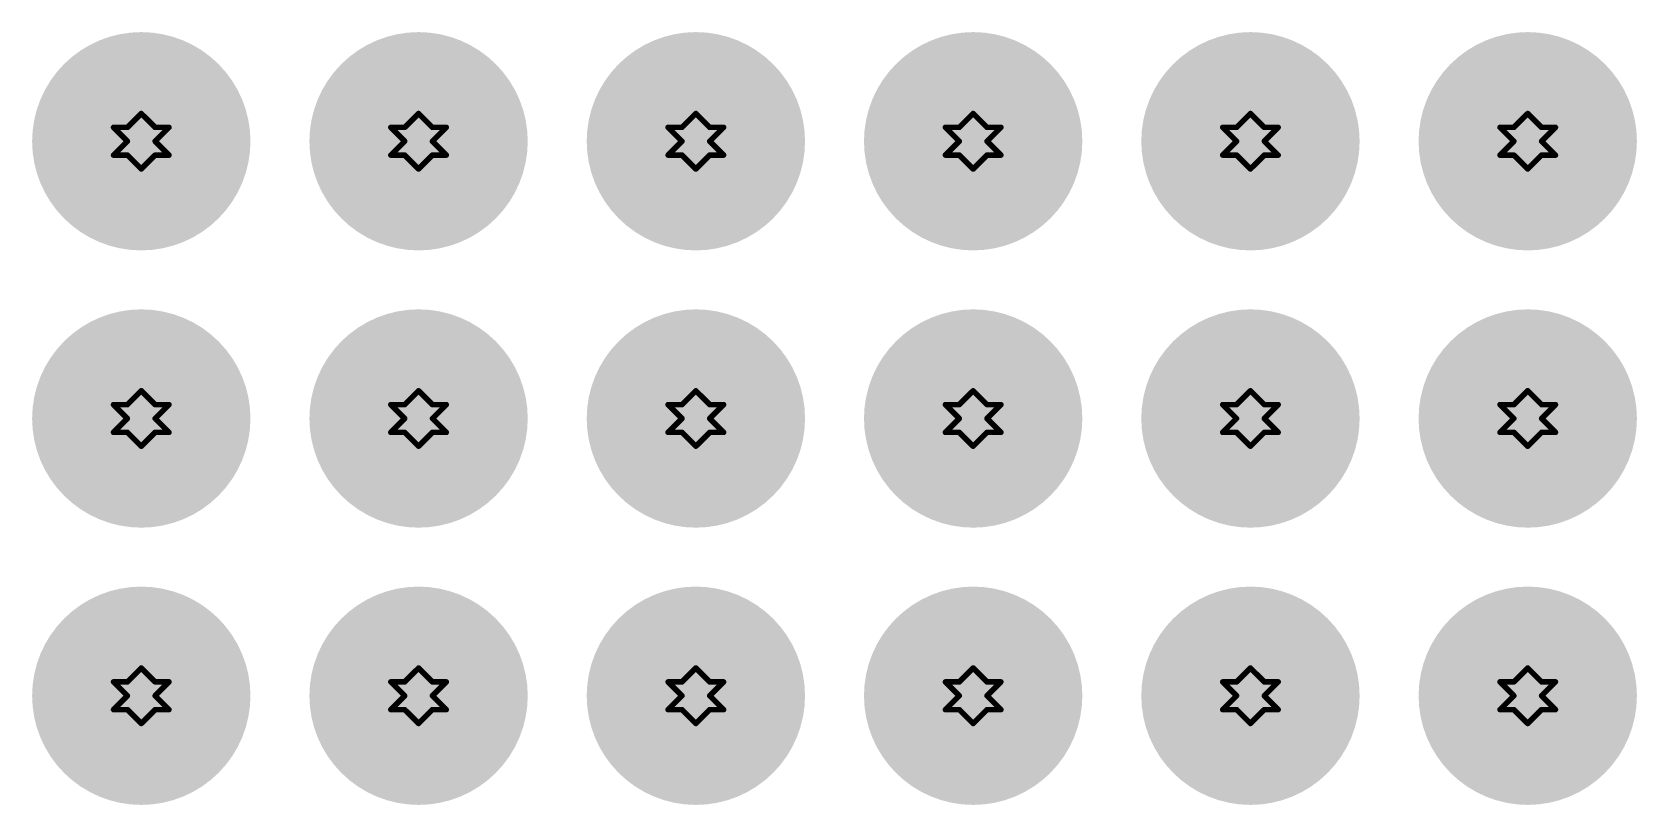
# Model space of a CAD drawing. Header units: millimetres. Extents: x 3.26 to 13.14, y 5.38 to 10.83.
# Drawn here: x 8.761 to 9.339, y 7.28 to 7.558 of the extents above; entities that cross this region are included whole.
import ezdxf

# ---------------------------------------------------------------- set-up
doc = ezdxf.new("R2010")
doc.units = ezdxf.units.MM
doc.header["$MEASUREMENT"] = 0
for name, color, linetype in [('BottomLayer', 5, 'Continuous'), ('BottomSolder', 6, 'Continuous'), ('DrillDrawing', 1, 'Continuous'), ('MultiLayer', 9, 'Continuous'), ('TopLayer', 1, 'Continuous'), ('TopSolder', 216, 'Continuous'), ('ViaHoleLayer', 16, 'Continuous')]:
    doc.layers.add(name, color=color, linetype=linetype)

msp = doc.modelspace()

# ---------------------------------------------------------------- linework, layer by layer
at = {"layer": 'BottomLayer', "const_width": 0.03937}
for points in [[(8.78032, 7.519, 1), (8.81969, 7.519, 1)], [(8.88032, 7.519, 1), (8.91969, 7.519, 1)], [(8.98032, 7.519, 1), (9.01969, 7.519, 1)], [(9.08032, 7.519, 1), (9.11969, 7.519, 1)], [(9.18032, 7.519, 1), (9.21969, 7.519, 1)], [(9.28032, 7.519, 1), (9.31969, 7.519, 1)], [(8.78032, 7.419, 1), (8.81969, 7.419, 1)], [(8.88032, 7.419, 1), (8.91969, 7.419, 1)], [(8.98032, 7.419, 1), (9.01969, 7.419, 1)], [(9.08032, 7.419, 1), (9.11969, 7.419, 1)], [(9.18032, 7.419, 1), (9.21969, 7.419, 1)], [(9.28032, 7.419, 1), (9.31969, 7.419, 1)], [(8.78032, 7.319, 1), (8.81969, 7.319, 1)], [(8.88032, 7.319, 1), (8.91969, 7.319, 1)], [(8.98032, 7.319, 1), (9.01969, 7.319, 1)], [(9.08032, 7.319, 1), (9.11969, 7.319, 1)], [(9.18032, 7.319, 1), (9.21969, 7.319, 1)], [(9.28032, 7.319, 1), (9.31969, 7.319, 1)]]:
    msp.add_lwpolyline(points, format="xyb", close=True, dxfattribs=at)
at = {"layer": 'BottomSolder', "const_width": 0.03937}
for points in [[(8.78032, 7.519, 1), (8.81969, 7.519, 1)], [(8.88032, 7.519, 1), (8.91969, 7.519, 1)], [(8.98032, 7.519, 1), (9.01969, 7.519, 1)], [(9.08032, 7.519, 1), (9.11969, 7.519, 1)], [(9.18032, 7.519, 1), (9.21969, 7.519, 1)], [(9.28032, 7.519, 1), (9.31969, 7.519, 1)], [(8.78032, 7.419, 1), (8.81969, 7.419, 1)], [(8.88032, 7.419, 1), (8.91969, 7.419, 1)], [(8.98032, 7.419, 1), (9.01969, 7.419, 1)], [(9.08032, 7.419, 1), (9.11969, 7.419, 1)], [(9.18032, 7.419, 1), (9.21969, 7.419, 1)], [(9.28032, 7.419, 1), (9.31969, 7.419, 1)], [(8.78032, 7.319, 1), (8.81969, 7.319, 1)], [(8.88032, 7.319, 1), (8.91969, 7.319, 1)], [(8.98032, 7.319, 1), (9.01969, 7.319, 1)], [(9.08032, 7.319, 1), (9.11969, 7.319, 1)], [(9.18032, 7.319, 1), (9.21969, 7.319, 1)], [(9.28032, 7.319, 1), (9.31969, 7.319, 1)]]:
    msp.add_lwpolyline(points, format="xyb", close=True, dxfattribs=at)
at = {"layer": 'DrillDrawing', "const_width": 0.002}
for points in [[(8.795, 7.524), (8.8, 7.529)], [(8.8, 7.529), (8.805, 7.524)], [(8.895, 7.524), (8.9, 7.529)], [(8.9, 7.529), (8.905, 7.524)], [(8.995, 7.524), (9, 7.529)], [(9, 7.529), (9.005, 7.524)], [(9.095, 7.524), (9.1, 7.529)], [(9.1, 7.529), (9.105, 7.524)], [(9.195, 7.524), (9.2, 7.529)], [(9.2, 7.529), (9.205, 7.524)], [(9.295, 7.524), (9.3, 7.529)], [(9.3, 7.529), (9.305, 7.524)], [(8.79, 7.524), (8.795, 7.519)], [(8.79, 7.524), (8.795, 7.524)], [(8.805, 7.524), (8.81, 7.524)], [(8.805, 7.519), (8.81, 7.524)], [(8.89, 7.524), (8.895, 7.519)], [(8.89, 7.524), (8.895, 7.524)], [(8.905, 7.524), (8.91, 7.524)], [(8.905, 7.519), (8.91, 7.524)], [(8.99, 7.524), (8.995, 7.519)], [(8.99, 7.524), (8.995, 7.524)], [(9.005, 7.524), (9.01, 7.524)], [(9.005, 7.519), (9.01, 7.524)], [(9.09, 7.524), (9.095, 7.519)], [(9.09, 7.524), (9.095, 7.524)], [(9.105, 7.524), (9.11, 7.524)], [(9.105, 7.519), (9.11, 7.524)], [(9.19, 7.524), (9.195, 7.519)], [(9.19, 7.524), (9.195, 7.524)], [(9.205, 7.524), (9.21, 7.524)], [(9.205, 7.519), (9.21, 7.524)], [(9.29, 7.524), (9.295, 7.519)], [(9.29, 7.524), (9.295, 7.524)], [(9.305, 7.524), (9.31, 7.524)], [(9.305, 7.519), (9.31, 7.524)], [(8.79, 7.514), (8.795, 7.519)], [(8.805, 7.519), (8.81, 7.514)], [(8.89, 7.514), (8.895, 7.519)], [(8.905, 7.519), (8.91, 7.514)], [(8.99, 7.514), (8.995, 7.519)], [(9.005, 7.519), (9.01, 7.514)], [(9.09, 7.514), (9.095, 7.519)], [(9.105, 7.519), (9.11, 7.514)], [(9.19, 7.514), (9.195, 7.519)], [(9.205, 7.519), (9.21, 7.514)], [(9.29, 7.514), (9.295, 7.519)], [(9.305, 7.519), (9.31, 7.514)], [(8.79, 7.514), (8.795, 7.514)], [(8.795, 7.514), (8.8, 7.509)], [(8.8, 7.509), (8.805, 7.514)], [(8.805, 7.514), (8.81, 7.514)], [(8.89, 7.514), (8.895, 7.514)], [(8.895, 7.514), (8.9, 7.509)], [(8.9, 7.509), (8.905, 7.514)], [(8.905, 7.514), (8.91, 7.514)], [(8.99, 7.514), (8.995, 7.514)], [(8.995, 7.514), (9, 7.509)], [(9, 7.509), (9.005, 7.514)], [(9.005, 7.514), (9.01, 7.514)], [(9.09, 7.514), (9.095, 7.514)], [(9.095, 7.514), (9.1, 7.509)], [(9.1, 7.509), (9.105, 7.514)], [(9.105, 7.514), (9.11, 7.514)], [(9.19, 7.514), (9.195, 7.514)], [(9.195, 7.514), (9.2, 7.509)], [(9.2, 7.509), (9.205, 7.514)], [(9.205, 7.514), (9.21, 7.514)], [(9.29, 7.514), (9.295, 7.514)], [(9.295, 7.514), (9.3, 7.509)], [(9.3, 7.509), (9.305, 7.514)], [(9.305, 7.514), (9.31, 7.514)], [(8.795, 7.424), (8.8, 7.429)], [(8.8, 7.429), (8.805, 7.424)], [(8.895, 7.424), (8.9, 7.429)], [(8.9, 7.429), (8.905, 7.424)], [(8.995, 7.424), (9, 7.429)], [(9, 7.429), (9.005, 7.424)], [(9.095, 7.424), (9.1, 7.429)], [(9.1, 7.429), (9.105, 7.424)], [(9.195, 7.424), (9.2, 7.429)], [(9.2, 7.429), (9.205, 7.424)], [(9.295, 7.424), (9.3, 7.429)], [(9.3, 7.429), (9.305, 7.424)], [(8.79, 7.424), (8.795, 7.419)], [(8.79, 7.424), (8.795, 7.424)], [(8.79, 7.414), (8.795, 7.419)], [(8.805, 7.424), (8.81, 7.424)], [(8.805, 7.419), (8.81, 7.424)], [(8.805, 7.419), (8.81, 7.414)], [(8.89, 7.424), (8.895, 7.419)], [(8.89, 7.424), (8.895, 7.424)], [(8.89, 7.414), (8.895, 7.419)], [(8.905, 7.424), (8.91, 7.424)], [(8.905, 7.419), (8.91, 7.424)], [(8.905, 7.419), (8.91, 7.414)], [(8.99, 7.424), (8.995, 7.419)], [(8.99, 7.424), (8.995, 7.424)], [(8.99, 7.414), (8.995, 7.419)], [(9.005, 7.424), (9.01, 7.424)], [(9.005, 7.419), (9.01, 7.424)], [(9.005, 7.419), (9.01, 7.414)], [(9.09, 7.424), (9.095, 7.419)], [(9.09, 7.424), (9.095, 7.424)], [(9.09, 7.414), (9.095, 7.419)], [(9.105, 7.424), (9.11, 7.424)], [(9.105, 7.419), (9.11, 7.424)], [(9.105, 7.419), (9.11, 7.414)], [(9.19, 7.424), (9.195, 7.419)], [(9.19, 7.424), (9.195, 7.424)], [(9.19, 7.414), (9.195, 7.419)], [(9.205, 7.424), (9.21, 7.424)], [(9.205, 7.419), (9.21, 7.424)], [(9.205, 7.419), (9.21, 7.414)], [(9.29, 7.424), (9.295, 7.419)], [(9.29, 7.424), (9.295, 7.424)], [(9.29, 7.414), (9.295, 7.419)], [(9.305, 7.424), (9.31, 7.424)], [(9.305, 7.419), (9.31, 7.424)], [(9.305, 7.419), (9.31, 7.414)], [(8.79, 7.414), (8.795, 7.414)], [(8.795, 7.414), (8.8, 7.409)], [(8.8, 7.409), (8.805, 7.414)], [(8.805, 7.414), (8.81, 7.414)], [(8.89, 7.414), (8.895, 7.414)], [(8.895, 7.414), (8.9, 7.409)], [(8.9, 7.409), (8.905, 7.414)], [(8.905, 7.414), (8.91, 7.414)], [(8.99, 7.414), (8.995, 7.414)], [(8.995, 7.414), (9, 7.409)], [(9, 7.409), (9.005, 7.414)], [(9.005, 7.414), (9.01, 7.414)], [(9.09, 7.414), (9.095, 7.414)], [(9.095, 7.414), (9.1, 7.409)], [(9.1, 7.409), (9.105, 7.414)], [(9.105, 7.414), (9.11, 7.414)], [(9.19, 7.414), (9.195, 7.414)], [(9.195, 7.414), (9.2, 7.409)], [(9.2, 7.409), (9.205, 7.414)], [(9.205, 7.414), (9.21, 7.414)], [(9.29, 7.414), (9.295, 7.414)], [(9.295, 7.414), (9.3, 7.409)], [(9.3, 7.409), (9.305, 7.414)], [(9.305, 7.414), (9.31, 7.414)], [(8.795, 7.324), (8.8, 7.329)], [(8.8, 7.329), (8.805, 7.324)], [(8.895, 7.324), (8.9, 7.329)], [(8.9, 7.329), (8.905, 7.324)], [(8.995, 7.324), (9, 7.329)], [(9, 7.329), (9.005, 7.324)], [(9.095, 7.324), (9.1, 7.329)], [(9.1, 7.329), (9.105, 7.324)], [(9.195, 7.324), (9.2, 7.329)], [(9.2, 7.329), (9.205, 7.324)], [(9.295, 7.324), (9.3, 7.329)], [(9.3, 7.329), (9.305, 7.324)], [(8.79, 7.324), (8.795, 7.319)], [(8.79, 7.324), (8.795, 7.324)], [(8.805, 7.324), (8.81, 7.324)], [(8.805, 7.319), (8.81, 7.324)], [(8.89, 7.324), (8.895, 7.319)], [(8.89, 7.324), (8.895, 7.324)], [(8.905, 7.324), (8.91, 7.324)], [(8.905, 7.319), (8.91, 7.324)], [(8.99, 7.324), (8.995, 7.319)], [(8.99, 7.324), (8.995, 7.324)], [(9.005, 7.324), (9.01, 7.324)], [(9.005, 7.319), (9.01, 7.324)], [(9.09, 7.324), (9.095, 7.319)], [(9.09, 7.324), (9.095, 7.324)], [(9.105, 7.324), (9.11, 7.324)], [(9.105, 7.319), (9.11, 7.324)], [(9.19, 7.324), (9.195, 7.319)], [(9.19, 7.324), (9.195, 7.324)], [(9.205, 7.324), (9.21, 7.324)], [(9.205, 7.319), (9.21, 7.324)], [(9.29, 7.324), (9.295, 7.319)], [(9.29, 7.324), (9.295, 7.324)], [(9.305, 7.324), (9.31, 7.324)], [(9.305, 7.319), (9.31, 7.324)], [(8.79, 7.314), (8.795, 7.319)], [(8.805, 7.319), (8.81, 7.314)], [(8.89, 7.314), (8.895, 7.319)], [(8.905, 7.319), (8.91, 7.314)], [(8.99, 7.314), (8.995, 7.319)], [(9.005, 7.319), (9.01, 7.314)], [(9.09, 7.314), (9.095, 7.319)], [(9.105, 7.319), (9.11, 7.314)], [(9.19, 7.314), (9.195, 7.319)], [(9.205, 7.319), (9.21, 7.314)], [(9.29, 7.314), (9.295, 7.319)], [(9.305, 7.319), (9.31, 7.314)], [(8.79, 7.314), (8.795, 7.314)], [(8.795, 7.314), (8.8, 7.309)], [(8.8, 7.309), (8.805, 7.314)], [(8.805, 7.314), (8.81, 7.314)], [(8.89, 7.314), (8.895, 7.314)], [(8.895, 7.314), (8.9, 7.309)], [(8.9, 7.309), (8.905, 7.314)], [(8.905, 7.314), (8.91, 7.314)], [(8.99, 7.314), (8.995, 7.314)], [(8.995, 7.314), (9, 7.309)], [(9, 7.309), (9.005, 7.314)], [(9.005, 7.314), (9.01, 7.314)], [(9.09, 7.314), (9.095, 7.314)], [(9.095, 7.314), (9.1, 7.309)], [(9.1, 7.309), (9.105, 7.314)], [(9.105, 7.314), (9.11, 7.314)], [(9.19, 7.314), (9.195, 7.314)], [(9.195, 7.314), (9.2, 7.309)], [(9.2, 7.309), (9.205, 7.314)], [(9.205, 7.314), (9.21, 7.314)], [(9.29, 7.314), (9.295, 7.314)], [(9.295, 7.314), (9.3, 7.309)], [(9.3, 7.309), (9.305, 7.314)], [(9.305, 7.314), (9.31, 7.314)]]:
    msp.add_lwpolyline(points, dxfattribs=at)
at = {"layer": 'DrillDrawing', "const_width": 0.001}
for points in [[(8.7995, 7.529, 1), (8.8005, 7.529, 1)], [(8.7995, 7.529, 1), (8.8005, 7.529, 1)], [(8.8995, 7.529, 1), (8.9005, 7.529, 1)], [(8.8995, 7.529, 1), (8.9005, 7.529, 1)], [(8.9995, 7.529, 1), (9.0005, 7.529, 1)], [(8.9995, 7.529, 1), (9.0005, 7.529, 1)], [(9.0995, 7.529, 1), (9.1005, 7.529, 1)], [(9.0995, 7.529, 1), (9.1005, 7.529, 1)], [(9.1995, 7.529, 1), (9.2005, 7.529, 1)], [(9.1995, 7.529, 1), (9.2005, 7.529, 1)], [(9.2995, 7.529, 1), (9.3005, 7.529, 1)], [(9.2995, 7.529, 1), (9.3005, 7.529, 1)], [(8.7895, 7.524, 1), (8.7905, 7.524, 1)], [(8.7895, 7.524, 1), (8.7905, 7.524, 1)], [(8.7945, 7.524, 1), (8.7955, 7.524, 1)], [(8.7945, 7.524, 1), (8.7955, 7.524, 1)], [(8.8045, 7.524, 1), (8.8055, 7.524, 1)], [(8.8045, 7.524, 1), (8.8055, 7.524, 1)], [(8.8095, 7.524, 1), (8.8105, 7.524, 1)], [(8.8095, 7.524, 1), (8.8105, 7.524, 1)], [(8.8895, 7.524, 1), (8.8905, 7.524, 1)], [(8.8895, 7.524, 1), (8.8905, 7.524, 1)], [(8.8945, 7.524, 1), (8.8955, 7.524, 1)], [(8.8945, 7.524, 1), (8.8955, 7.524, 1)], [(8.9045, 7.524, 1), (8.9055, 7.524, 1)], [(8.9045, 7.524, 1), (8.9055, 7.524, 1)], [(8.9095, 7.524, 1), (8.9105, 7.524, 1)], [(8.9095, 7.524, 1), (8.9105, 7.524, 1)], [(8.9895, 7.524, 1), (8.9905, 7.524, 1)], [(8.9895, 7.524, 1), (8.9905, 7.524, 1)], [(8.9945, 7.524, 1), (8.9955, 7.524, 1)], [(8.9945, 7.524, 1), (8.9955, 7.524, 1)], [(9.0045, 7.524, 1), (9.0055, 7.524, 1)], [(9.0045, 7.524, 1), (9.0055, 7.524, 1)], [(9.0095, 7.524, 1), (9.0105, 7.524, 1)], [(9.0095, 7.524, 1), (9.0105, 7.524, 1)], [(9.0895, 7.524, 1), (9.0905, 7.524, 1)], [(9.0895, 7.524, 1), (9.0905, 7.524, 1)], [(9.0945, 7.524, 1), (9.0955, 7.524, 1)], [(9.0945, 7.524, 1), (9.0955, 7.524, 1)], [(9.1045, 7.524, 1), (9.1055, 7.524, 1)], [(9.1045, 7.524, 1), (9.1055, 7.524, 1)], [(9.1095, 7.524, 1), (9.1105, 7.524, 1)], [(9.1095, 7.524, 1), (9.1105, 7.524, 1)], [(9.1895, 7.524, 1), (9.1905, 7.524, 1)], [(9.1895, 7.524, 1), (9.1905, 7.524, 1)], [(9.1945, 7.524, 1), (9.1955, 7.524, 1)], [(9.1945, 7.524, 1), (9.1955, 7.524, 1)], [(9.2045, 7.524, 1), (9.2055, 7.524, 1)], [(9.2045, 7.524, 1), (9.2055, 7.524, 1)], [(9.2095, 7.524, 1), (9.2105, 7.524, 1)], [(9.2095, 7.524, 1), (9.2105, 7.524, 1)], [(9.2895, 7.524, 1), (9.2905, 7.524, 1)], [(9.2895, 7.524, 1), (9.2905, 7.524, 1)], [(9.2945, 7.524, 1), (9.2955, 7.524, 1)], [(9.2945, 7.524, 1), (9.2955, 7.524, 1)], [(9.3045, 7.524, 1), (9.3055, 7.524, 1)], [(9.3045, 7.524, 1), (9.3055, 7.524, 1)], [(9.3095, 7.524, 1), (9.3105, 7.524, 1)], [(9.3095, 7.524, 1), (9.3105, 7.524, 1)], [(8.7945, 7.519, 1), (8.7955, 7.519, 1)], [(8.7945, 7.519, 1), (8.7955, 7.519, 1)], [(8.8045, 7.519, 1), (8.8055, 7.519, 1)], [(8.8045, 7.519, 1), (8.8055, 7.519, 1)], [(8.8945, 7.519, 1), (8.8955, 7.519, 1)], [(8.8945, 7.519, 1), (8.8955, 7.519, 1)], [(8.9045, 7.519, 1), (8.9055, 7.519, 1)], [(8.9045, 7.519, 1), (8.9055, 7.519, 1)], [(8.9945, 7.519, 1), (8.9955, 7.519, 1)], [(8.9945, 7.519, 1), (8.9955, 7.519, 1)], [(9.0045, 7.519, 1), (9.0055, 7.519, 1)], [(9.0045, 7.519, 1), (9.0055, 7.519, 1)], [(9.0945, 7.519, 1), (9.0955, 7.519, 1)], [(9.0945, 7.519, 1), (9.0955, 7.519, 1)], [(9.1045, 7.519, 1), (9.1055, 7.519, 1)], [(9.1045, 7.519, 1), (9.1055, 7.519, 1)], [(9.1945, 7.519, 1), (9.1955, 7.519, 1)], [(9.1945, 7.519, 1), (9.1955, 7.519, 1)], [(9.2045, 7.519, 1), (9.2055, 7.519, 1)], [(9.2045, 7.519, 1), (9.2055, 7.519, 1)], [(9.2945, 7.519, 1), (9.2955, 7.519, 1)], [(9.2945, 7.519, 1), (9.2955, 7.519, 1)], [(9.3045, 7.519, 1), (9.3055, 7.519, 1)], [(9.3045, 7.519, 1), (9.3055, 7.519, 1)], [(8.7895, 7.514, 1), (8.7905, 7.514, 1)], [(8.7895, 7.514, 1), (8.7905, 7.514, 1)], [(8.7945, 7.514, 1), (8.7955, 7.514, 1)], [(8.7945, 7.514, 1), (8.7955, 7.514, 1)], [(8.8045, 7.514, 1), (8.8055, 7.514, 1)], [(8.8045, 7.514, 1), (8.8055, 7.514, 1)], [(8.8095, 7.514, 1), (8.8105, 7.514, 1)], [(8.8095, 7.514, 1), (8.8105, 7.514, 1)], [(8.8895, 7.514, 1), (8.8905, 7.514, 1)], [(8.8895, 7.514, 1), (8.8905, 7.514, 1)], [(8.8945, 7.514, 1), (8.8955, 7.514, 1)], [(8.8945, 7.514, 1), (8.8955, 7.514, 1)], [(8.9045, 7.514, 1), (8.9055, 7.514, 1)], [(8.9045, 7.514, 1), (8.9055, 7.514, 1)], [(8.9095, 7.514, 1), (8.9105, 7.514, 1)], [(8.9095, 7.514, 1), (8.9105, 7.514, 1)], [(8.9895, 7.514, 1), (8.9905, 7.514, 1)], [(8.9895, 7.514, 1), (8.9905, 7.514, 1)], [(8.9945, 7.514, 1), (8.9955, 7.514, 1)], [(8.9945, 7.514, 1), (8.9955, 7.514, 1)], [(9.0045, 7.514, 1), (9.0055, 7.514, 1)], [(9.0045, 7.514, 1), (9.0055, 7.514, 1)], [(9.0095, 7.514, 1), (9.0105, 7.514, 1)], [(9.0095, 7.514, 1), (9.0105, 7.514, 1)], [(9.0895, 7.514, 1), (9.0905, 7.514, 1)], [(9.0895, 7.514, 1), (9.0905, 7.514, 1)], [(9.0945, 7.514, 1), (9.0955, 7.514, 1)], [(9.0945, 7.514, 1), (9.0955, 7.514, 1)], [(9.1045, 7.514, 1), (9.1055, 7.514, 1)], [(9.1045, 7.514, 1), (9.1055, 7.514, 1)], [(9.1095, 7.514, 1), (9.1105, 7.514, 1)], [(9.1095, 7.514, 1), (9.1105, 7.514, 1)], [(9.1895, 7.514, 1), (9.1905, 7.514, 1)], [(9.1895, 7.514, 1), (9.1905, 7.514, 1)], [(9.1945, 7.514, 1), (9.1955, 7.514, 1)], [(9.1945, 7.514, 1), (9.1955, 7.514, 1)], [(9.2045, 7.514, 1), (9.2055, 7.514, 1)], [(9.2045, 7.514, 1), (9.2055, 7.514, 1)], [(9.2095, 7.514, 1), (9.2105, 7.514, 1)], [(9.2095, 7.514, 1), (9.2105, 7.514, 1)], [(9.2895, 7.514, 1), (9.2905, 7.514, 1)], [(9.2895, 7.514, 1), (9.2905, 7.514, 1)], [(9.2945, 7.514, 1), (9.2955, 7.514, 1)], [(9.2945, 7.514, 1), (9.2955, 7.514, 1)], [(9.3045, 7.514, 1), (9.3055, 7.514, 1)], [(9.3045, 7.514, 1), (9.3055, 7.514, 1)], [(9.3095, 7.514, 1), (9.3105, 7.514, 1)], [(9.3095, 7.514, 1), (9.3105, 7.514, 1)], [(8.7995, 7.509, 1), (8.8005, 7.509, 1)], [(8.7995, 7.509, 1), (8.8005, 7.509, 1)], [(8.8995, 7.509, 1), (8.9005, 7.509, 1)], [(8.8995, 7.509, 1), (8.9005, 7.509, 1)], [(8.9995, 7.509, 1), (9.0005, 7.509, 1)], [(8.9995, 7.509, 1), (9.0005, 7.509, 1)], [(9.0995, 7.509, 1), (9.1005, 7.509, 1)], [(9.0995, 7.509, 1), (9.1005, 7.509, 1)], [(9.1995, 7.509, 1), (9.2005, 7.509, 1)], [(9.1995, 7.509, 1), (9.2005, 7.509, 1)], [(9.2995, 7.509, 1), (9.3005, 7.509, 1)], [(9.2995, 7.509, 1), (9.3005, 7.509, 1)], [(8.7995, 7.429, 1), (8.8005, 7.429, 1)], [(8.7995, 7.429, 1), (8.8005, 7.429, 1)], [(8.8995, 7.429, 1), (8.9005, 7.429, 1)], [(8.8995, 7.429, 1), (8.9005, 7.429, 1)], [(8.9995, 7.429, 1), (9.0005, 7.429, 1)], [(8.9995, 7.429, 1), (9.0005, 7.429, 1)], [(9.0995, 7.429, 1), (9.1005, 7.429, 1)], [(9.0995, 7.429, 1), (9.1005, 7.429, 1)], [(9.1995, 7.429, 1), (9.2005, 7.429, 1)], [(9.1995, 7.429, 1), (9.2005, 7.429, 1)], [(9.2995, 7.429, 1), (9.3005, 7.429, 1)], [(9.2995, 7.429, 1), (9.3005, 7.429, 1)], [(8.7895, 7.424, 1), (8.7905, 7.424, 1)], [(8.7895, 7.424, 1), (8.7905, 7.424, 1)], [(8.7945, 7.424, 1), (8.7955, 7.424, 1)], [(8.7945, 7.424, 1), (8.7955, 7.424, 1)], [(8.7945, 7.419, 1), (8.7955, 7.419, 1)], [(8.7945, 7.419, 1), (8.7955, 7.419, 1)], [(8.8045, 7.424, 1), (8.8055, 7.424, 1)], [(8.8045, 7.424, 1), (8.8055, 7.424, 1)], [(8.8045, 7.419, 1), (8.8055, 7.419, 1)], [(8.8045, 7.419, 1), (8.8055, 7.419, 1)], [(8.8095, 7.424, 1), (8.8105, 7.424, 1)], [(8.8095, 7.424, 1), (8.8105, 7.424, 1)], [(8.8895, 7.424, 1), (8.8905, 7.424, 1)], [(8.8895, 7.424, 1), (8.8905, 7.424, 1)], [(8.8945, 7.424, 1), (8.8955, 7.424, 1)], [(8.8945, 7.424, 1), (8.8955, 7.424, 1)], [(8.8945, 7.419, 1), (8.8955, 7.419, 1)], [(8.8945, 7.419, 1), (8.8955, 7.419, 1)], [(8.9045, 7.424, 1), (8.9055, 7.424, 1)], [(8.9045, 7.424, 1), (8.9055, 7.424, 1)], [(8.9045, 7.419, 1), (8.9055, 7.419, 1)], [(8.9045, 7.419, 1), (8.9055, 7.419, 1)], [(8.9095, 7.424, 1), (8.9105, 7.424, 1)], [(8.9095, 7.424, 1), (8.9105, 7.424, 1)], [(8.9895, 7.424, 1), (8.9905, 7.424, 1)], [(8.9895, 7.424, 1), (8.9905, 7.424, 1)], [(8.9945, 7.424, 1), (8.9955, 7.424, 1)], [(8.9945, 7.424, 1), (8.9955, 7.424, 1)], [(8.9945, 7.419, 1), (8.9955, 7.419, 1)], [(8.9945, 7.419, 1), (8.9955, 7.419, 1)], [(9.0045, 7.424, 1), (9.0055, 7.424, 1)], [(9.0045, 7.424, 1), (9.0055, 7.424, 1)], [(9.0045, 7.419, 1), (9.0055, 7.419, 1)], [(9.0045, 7.419, 1), (9.0055, 7.419, 1)], [(9.0095, 7.424, 1), (9.0105, 7.424, 1)], [(9.0095, 7.424, 1), (9.0105, 7.424, 1)], [(9.0895, 7.424, 1), (9.0905, 7.424, 1)], [(9.0895, 7.424, 1), (9.0905, 7.424, 1)], [(9.0945, 7.424, 1), (9.0955, 7.424, 1)], [(9.0945, 7.424, 1), (9.0955, 7.424, 1)], [(9.0945, 7.419, 1), (9.0955, 7.419, 1)], [(9.0945, 7.419, 1), (9.0955, 7.419, 1)], [(9.1045, 7.424, 1), (9.1055, 7.424, 1)], [(9.1045, 7.424, 1), (9.1055, 7.424, 1)], [(9.1045, 7.419, 1), (9.1055, 7.419, 1)], [(9.1045, 7.419, 1), (9.1055, 7.419, 1)], [(9.1095, 7.424, 1), (9.1105, 7.424, 1)], [(9.1095, 7.424, 1), (9.1105, 7.424, 1)], [(9.1895, 7.424, 1), (9.1905, 7.424, 1)], [(9.1895, 7.424, 1), (9.1905, 7.424, 1)], [(9.1945, 7.424, 1), (9.1955, 7.424, 1)], [(9.1945, 7.424, 1), (9.1955, 7.424, 1)], [(9.1945, 7.419, 1), (9.1955, 7.419, 1)], [(9.1945, 7.419, 1), (9.1955, 7.419, 1)], [(9.2045, 7.424, 1), (9.2055, 7.424, 1)], [(9.2045, 7.424, 1), (9.2055, 7.424, 1)], [(9.2045, 7.419, 1), (9.2055, 7.419, 1)], [(9.2045, 7.419, 1), (9.2055, 7.419, 1)], [(9.2095, 7.424, 1), (9.2105, 7.424, 1)], [(9.2095, 7.424, 1), (9.2105, 7.424, 1)], [(9.2895, 7.424, 1), (9.2905, 7.424, 1)], [(9.2895, 7.424, 1), (9.2905, 7.424, 1)], [(9.2945, 7.424, 1), (9.2955, 7.424, 1)], [(9.2945, 7.424, 1), (9.2955, 7.424, 1)], [(9.2945, 7.419, 1), (9.2955, 7.419, 1)], [(9.2945, 7.419, 1), (9.2955, 7.419, 1)], [(9.3045, 7.424, 1), (9.3055, 7.424, 1)], [(9.3045, 7.424, 1), (9.3055, 7.424, 1)], [(9.3045, 7.419, 1), (9.3055, 7.419, 1)], [(9.3045, 7.419, 1), (9.3055, 7.419, 1)], [(9.3095, 7.424, 1), (9.3105, 7.424, 1)], [(9.3095, 7.424, 1), (9.3105, 7.424, 1)], [(8.7895, 7.414, 1), (8.7905, 7.414, 1)], [(8.7895, 7.414, 1), (8.7905, 7.414, 1)], [(8.7945, 7.414, 1), (8.7955, 7.414, 1)], [(8.7945, 7.414, 1), (8.7955, 7.414, 1)], [(8.8045, 7.414, 1), (8.8055, 7.414, 1)], [(8.8045, 7.414, 1), (8.8055, 7.414, 1)], [(8.8095, 7.414, 1), (8.8105, 7.414, 1)], [(8.8095, 7.414, 1), (8.8105, 7.414, 1)], [(8.8895, 7.414, 1), (8.8905, 7.414, 1)], [(8.8895, 7.414, 1), (8.8905, 7.414, 1)], [(8.8945, 7.414, 1), (8.8955, 7.414, 1)], [(8.8945, 7.414, 1), (8.8955, 7.414, 1)], [(8.9045, 7.414, 1), (8.9055, 7.414, 1)], [(8.9045, 7.414, 1), (8.9055, 7.414, 1)], [(8.9095, 7.414, 1), (8.9105, 7.414, 1)], [(8.9095, 7.414, 1), (8.9105, 7.414, 1)], [(8.9895, 7.414, 1), (8.9905, 7.414, 1)], [(8.9895, 7.414, 1), (8.9905, 7.414, 1)], [(8.9945, 7.414, 1), (8.9955, 7.414, 1)], [(8.9945, 7.414, 1), (8.9955, 7.414, 1)], [(9.0045, 7.414, 1), (9.0055, 7.414, 1)], [(9.0045, 7.414, 1), (9.0055, 7.414, 1)], [(9.0095, 7.414, 1), (9.0105, 7.414, 1)], [(9.0095, 7.414, 1), (9.0105, 7.414, 1)], [(9.0895, 7.414, 1), (9.0905, 7.414, 1)], [(9.0895, 7.414, 1), (9.0905, 7.414, 1)], [(9.0945, 7.414, 1), (9.0955, 7.414, 1)], [(9.0945, 7.414, 1), (9.0955, 7.414, 1)], [(9.1045, 7.414, 1), (9.1055, 7.414, 1)], [(9.1045, 7.414, 1), (9.1055, 7.414, 1)], [(9.1095, 7.414, 1), (9.1105, 7.414, 1)], [(9.1095, 7.414, 1), (9.1105, 7.414, 1)], [(9.1895, 7.414, 1), (9.1905, 7.414, 1)], [(9.1895, 7.414, 1), (9.1905, 7.414, 1)], [(9.1945, 7.414, 1), (9.1955, 7.414, 1)], [(9.1945, 7.414, 1), (9.1955, 7.414, 1)], [(9.2045, 7.414, 1), (9.2055, 7.414, 1)], [(9.2045, 7.414, 1), (9.2055, 7.414, 1)], [(9.2095, 7.414, 1), (9.2105, 7.414, 1)], [(9.2095, 7.414, 1), (9.2105, 7.414, 1)], [(9.2895, 7.414, 1), (9.2905, 7.414, 1)], [(9.2895, 7.414, 1), (9.2905, 7.414, 1)], [(9.2945, 7.414, 1), (9.2955, 7.414, 1)], [(9.2945, 7.414, 1), (9.2955, 7.414, 1)], [(9.3045, 7.414, 1), (9.3055, 7.414, 1)], [(9.3045, 7.414, 1), (9.3055, 7.414, 1)], [(9.3095, 7.414, 1), (9.3105, 7.414, 1)], [(9.3095, 7.414, 1), (9.3105, 7.414, 1)], [(8.7995, 7.409, 1), (8.8005, 7.409, 1)], [(8.7995, 7.409, 1), (8.8005, 7.409, 1)], [(8.8995, 7.409, 1), (8.9005, 7.409, 1)], [(8.8995, 7.409, 1), (8.9005, 7.409, 1)], [(8.9995, 7.409, 1), (9.0005, 7.409, 1)], [(8.9995, 7.409, 1), (9.0005, 7.409, 1)], [(9.0995, 7.409, 1), (9.1005, 7.409, 1)], [(9.0995, 7.409, 1), (9.1005, 7.409, 1)], [(9.1995, 7.409, 1), (9.2005, 7.409, 1)], [(9.1995, 7.409, 1), (9.2005, 7.409, 1)], [(9.2995, 7.409, 1), (9.3005, 7.409, 1)], [(9.2995, 7.409, 1), (9.3005, 7.409, 1)], [(8.7995, 7.329, 1), (8.8005, 7.329, 1)], [(8.7995, 7.329, 1), (8.8005, 7.329, 1)], [(8.8995, 7.329, 1), (8.9005, 7.329, 1)], [(8.8995, 7.329, 1), (8.9005, 7.329, 1)], [(8.9995, 7.329, 1), (9.0005, 7.329, 1)], [(8.9995, 7.329, 1), (9.0005, 7.329, 1)], [(9.0995, 7.329, 1), (9.1005, 7.329, 1)], [(9.0995, 7.329, 1), (9.1005, 7.329, 1)], [(9.1995, 7.329, 1), (9.2005, 7.329, 1)], [(9.1995, 7.329, 1), (9.2005, 7.329, 1)], [(9.2995, 7.329, 1), (9.3005, 7.329, 1)], [(9.2995, 7.329, 1), (9.3005, 7.329, 1)], [(8.7895, 7.324, 1), (8.7905, 7.324, 1)], [(8.7895, 7.324, 1), (8.7905, 7.324, 1)], [(8.7945, 7.324, 1), (8.7955, 7.324, 1)], [(8.7945, 7.324, 1), (8.7955, 7.324, 1)], [(8.8045, 7.324, 1), (8.8055, 7.324, 1)], [(8.8045, 7.324, 1), (8.8055, 7.324, 1)], [(8.8095, 7.324, 1), (8.8105, 7.324, 1)], [(8.8095, 7.324, 1), (8.8105, 7.324, 1)], [(8.8895, 7.324, 1), (8.8905, 7.324, 1)], [(8.8895, 7.324, 1), (8.8905, 7.324, 1)], [(8.8945, 7.324, 1), (8.8955, 7.324, 1)], [(8.8945, 7.324, 1), (8.8955, 7.324, 1)], [(8.9045, 7.324, 1), (8.9055, 7.324, 1)], [(8.9045, 7.324, 1), (8.9055, 7.324, 1)], [(8.9095, 7.324, 1), (8.9105, 7.324, 1)], [(8.9095, 7.324, 1), (8.9105, 7.324, 1)], [(8.9895, 7.324, 1), (8.9905, 7.324, 1)], [(8.9895, 7.324, 1), (8.9905, 7.324, 1)], [(8.9945, 7.324, 1), (8.9955, 7.324, 1)], [(8.9945, 7.324, 1), (8.9955, 7.324, 1)], [(9.0045, 7.324, 1), (9.0055, 7.324, 1)], [(9.0045, 7.324, 1), (9.0055, 7.324, 1)], [(9.0095, 7.324, 1), (9.0105, 7.324, 1)], [(9.0095, 7.324, 1), (9.0105, 7.324, 1)], [(9.0895, 7.324, 1), (9.0905, 7.324, 1)], [(9.0895, 7.324, 1), (9.0905, 7.324, 1)], [(9.0945, 7.324, 1), (9.0955, 7.324, 1)], [(9.0945, 7.324, 1), (9.0955, 7.324, 1)], [(9.1045, 7.324, 1), (9.1055, 7.324, 1)], [(9.1045, 7.324, 1), (9.1055, 7.324, 1)], [(9.1095, 7.324, 1), (9.1105, 7.324, 1)], [(9.1095, 7.324, 1), (9.1105, 7.324, 1)], [(9.1895, 7.324, 1), (9.1905, 7.324, 1)], [(9.1895, 7.324, 1), (9.1905, 7.324, 1)], [(9.1945, 7.324, 1), (9.1955, 7.324, 1)], [(9.1945, 7.324, 1), (9.1955, 7.324, 1)], [(9.2045, 7.324, 1), (9.2055, 7.324, 1)], [(9.2045, 7.324, 1), (9.2055, 7.324, 1)], [(9.2095, 7.324, 1), (9.2105, 7.324, 1)], [(9.2095, 7.324, 1), (9.2105, 7.324, 1)], [(9.2895, 7.324, 1), (9.2905, 7.324, 1)], [(9.2895, 7.324, 1), (9.2905, 7.324, 1)], [(9.2945, 7.324, 1), (9.2955, 7.324, 1)], [(9.2945, 7.324, 1), (9.2955, 7.324, 1)], [(9.3045, 7.324, 1), (9.3055, 7.324, 1)], [(9.3045, 7.324, 1), (9.3055, 7.324, 1)], [(9.3095, 7.324, 1), (9.3105, 7.324, 1)], [(9.3095, 7.324, 1), (9.3105, 7.324, 1)], [(8.7945, 7.319, 1), (8.7955, 7.319, 1)], [(8.7945, 7.319, 1), (8.7955, 7.319, 1)], [(8.8045, 7.319, 1), (8.8055, 7.319, 1)], [(8.8045, 7.319, 1), (8.8055, 7.319, 1)], [(8.8945, 7.319, 1), (8.8955, 7.319, 1)], [(8.8945, 7.319, 1), (8.8955, 7.319, 1)], [(8.9045, 7.319, 1), (8.9055, 7.319, 1)], [(8.9045, 7.319, 1), (8.9055, 7.319, 1)], [(8.9945, 7.319, 1), (8.9955, 7.319, 1)], [(8.9945, 7.319, 1), (8.9955, 7.319, 1)], [(9.0045, 7.319, 1), (9.0055, 7.319, 1)], [(9.0045, 7.319, 1), (9.0055, 7.319, 1)], [(9.0945, 7.319, 1), (9.0955, 7.319, 1)], [(9.0945, 7.319, 1), (9.0955, 7.319, 1)], [(9.1045, 7.319, 1), (9.1055, 7.319, 1)], [(9.1045, 7.319, 1), (9.1055, 7.319, 1)], [(9.1945, 7.319, 1), (9.1955, 7.319, 1)], [(9.1945, 7.319, 1), (9.1955, 7.319, 1)], [(9.2045, 7.319, 1), (9.2055, 7.319, 1)], [(9.2045, 7.319, 1), (9.2055, 7.319, 1)], [(9.2945, 7.319, 1), (9.2955, 7.319, 1)], [(9.2945, 7.319, 1), (9.2955, 7.319, 1)], [(9.3045, 7.319, 1), (9.3055, 7.319, 1)], [(9.3045, 7.319, 1), (9.3055, 7.319, 1)], [(8.7895, 7.314, 1), (8.7905, 7.314, 1)], [(8.7895, 7.314, 1), (8.7905, 7.314, 1)], [(8.7945, 7.314, 1), (8.7955, 7.314, 1)], [(8.7945, 7.314, 1), (8.7955, 7.314, 1)], [(8.7995, 7.309, 1), (8.8005, 7.309, 1)], [(8.7995, 7.309, 1), (8.8005, 7.309, 1)], [(8.8045, 7.314, 1), (8.8055, 7.314, 1)], [(8.8045, 7.314, 1), (8.8055, 7.314, 1)], [(8.8095, 7.314, 1), (8.8105, 7.314, 1)], [(8.8095, 7.314, 1), (8.8105, 7.314, 1)], [(8.8895, 7.314, 1), (8.8905, 7.314, 1)], [(8.8895, 7.314, 1), (8.8905, 7.314, 1)], [(8.8945, 7.314, 1), (8.8955, 7.314, 1)], [(8.8945, 7.314, 1), (8.8955, 7.314, 1)], [(8.8995, 7.309, 1), (8.9005, 7.309, 1)], [(8.8995, 7.309, 1), (8.9005, 7.309, 1)], [(8.9045, 7.314, 1), (8.9055, 7.314, 1)], [(8.9045, 7.314, 1), (8.9055, 7.314, 1)], [(8.9095, 7.314, 1), (8.9105, 7.314, 1)], [(8.9095, 7.314, 1), (8.9105, 7.314, 1)], [(8.9895, 7.314, 1), (8.9905, 7.314, 1)], [(8.9895, 7.314, 1), (8.9905, 7.314, 1)], [(8.9945, 7.314, 1), (8.9955, 7.314, 1)], [(8.9945, 7.314, 1), (8.9955, 7.314, 1)], [(8.9995, 7.309, 1), (9.0005, 7.309, 1)], [(8.9995, 7.309, 1), (9.0005, 7.309, 1)], [(9.0045, 7.314, 1), (9.0055, 7.314, 1)], [(9.0045, 7.314, 1), (9.0055, 7.314, 1)], [(9.0095, 7.314, 1), (9.0105, 7.314, 1)], [(9.0095, 7.314, 1), (9.0105, 7.314, 1)], [(9.0895, 7.314, 1), (9.0905, 7.314, 1)], [(9.0895, 7.314, 1), (9.0905, 7.314, 1)], [(9.0945, 7.314, 1), (9.0955, 7.314, 1)], [(9.0945, 7.314, 1), (9.0955, 7.314, 1)], [(9.0995, 7.309, 1), (9.1005, 7.309, 1)], [(9.0995, 7.309, 1), (9.1005, 7.309, 1)], [(9.1045, 7.314, 1), (9.1055, 7.314, 1)], [(9.1045, 7.314, 1), (9.1055, 7.314, 1)], [(9.1095, 7.314, 1), (9.1105, 7.314, 1)], [(9.1095, 7.314, 1), (9.1105, 7.314, 1)], [(9.1895, 7.314, 1), (9.1905, 7.314, 1)], [(9.1895, 7.314, 1), (9.1905, 7.314, 1)], [(9.1945, 7.314, 1), (9.1955, 7.314, 1)], [(9.1945, 7.314, 1), (9.1955, 7.314, 1)], [(9.1995, 7.309, 1), (9.2005, 7.309, 1)], [(9.1995, 7.309, 1), (9.2005, 7.309, 1)], [(9.2045, 7.314, 1), (9.2055, 7.314, 1)], [(9.2045, 7.314, 1), (9.2055, 7.314, 1)], [(9.2095, 7.314, 1), (9.2105, 7.314, 1)], [(9.2095, 7.314, 1), (9.2105, 7.314, 1)], [(9.2895, 7.314, 1), (9.2905, 7.314, 1)], [(9.2895, 7.314, 1), (9.2905, 7.314, 1)], [(9.2945, 7.314, 1), (9.2955, 7.314, 1)], [(9.2945, 7.314, 1), (9.2955, 7.314, 1)], [(9.2995, 7.309, 1), (9.3005, 7.309, 1)], [(9.2995, 7.309, 1), (9.3005, 7.309, 1)], [(9.3045, 7.314, 1), (9.3055, 7.314, 1)], [(9.3045, 7.314, 1), (9.3055, 7.314, 1)], [(9.3095, 7.314, 1), (9.3105, 7.314, 1)], [(9.3095, 7.314, 1), (9.3105, 7.314, 1)]]:
    msp.add_lwpolyline(points, format="xyb", close=True, dxfattribs=at)
at = {"layer": 'MultiLayer', "const_width": 0.03937}
for points in [[(8.78032, 7.519, 1), (8.81969, 7.519, 1)], [(8.88032, 7.519, 1), (8.91969, 7.519, 1)], [(8.98032, 7.519, 1), (9.01969, 7.519, 1)], [(9.08032, 7.519, 1), (9.11969, 7.519, 1)], [(9.18032, 7.519, 1), (9.21969, 7.519, 1)], [(9.28032, 7.519, 1), (9.31969, 7.519, 1)], [(8.78032, 7.419, 1), (8.81969, 7.419, 1)], [(8.88032, 7.419, 1), (8.91969, 7.419, 1)], [(8.98032, 7.419, 1), (9.01969, 7.419, 1)], [(9.08032, 7.419, 1), (9.11969, 7.419, 1)], [(9.18032, 7.419, 1), (9.21969, 7.419, 1)], [(9.28032, 7.419, 1), (9.31969, 7.419, 1)], [(8.78032, 7.319, 1), (8.81969, 7.319, 1)], [(8.88032, 7.319, 1), (8.91969, 7.319, 1)], [(8.98032, 7.319, 1), (9.01969, 7.319, 1)], [(9.08032, 7.319, 1), (9.11969, 7.319, 1)], [(9.18032, 7.319, 1), (9.21969, 7.319, 1)], [(9.28032, 7.319, 1), (9.31969, 7.319, 1)]]:
    msp.add_lwpolyline(points, format="xyb", close=True, dxfattribs=at)
at = {"layer": 'TopLayer', "const_width": 0.03937}
for points in [[(8.78032, 7.519, 1), (8.81969, 7.519, 1)], [(8.88032, 7.519, 1), (8.91969, 7.519, 1)], [(8.98032, 7.519, 1), (9.01969, 7.519, 1)], [(9.08032, 7.519, 1), (9.11969, 7.519, 1)], [(9.18032, 7.519, 1), (9.21969, 7.519, 1)], [(9.28032, 7.519, 1), (9.31969, 7.519, 1)], [(8.78032, 7.419, 1), (8.81969, 7.419, 1)], [(8.88032, 7.419, 1), (8.91969, 7.419, 1)], [(8.98032, 7.419, 1), (9.01969, 7.419, 1)], [(9.08032, 7.419, 1), (9.11969, 7.419, 1)], [(9.18032, 7.419, 1), (9.21969, 7.419, 1)], [(9.28032, 7.419, 1), (9.31969, 7.419, 1)], [(8.78032, 7.319, 1), (8.81969, 7.319, 1)], [(8.88032, 7.319, 1), (8.91969, 7.319, 1)], [(8.98032, 7.319, 1), (9.01969, 7.319, 1)], [(9.08032, 7.319, 1), (9.11969, 7.319, 1)], [(9.18032, 7.319, 1), (9.21969, 7.319, 1)], [(9.28032, 7.319, 1), (9.31969, 7.319, 1)]]:
    msp.add_lwpolyline(points, format="xyb", close=True, dxfattribs=at)
at = {"layer": 'TopSolder', "const_width": 0.03937}
for points in [[(8.78032, 7.519, 1), (8.81969, 7.519, 1)], [(8.88032, 7.519, 1), (8.91969, 7.519, 1)], [(8.98032, 7.519, 1), (9.01969, 7.519, 1)], [(9.08032, 7.519, 1), (9.11969, 7.519, 1)], [(9.18032, 7.519, 1), (9.21969, 7.519, 1)], [(9.28032, 7.519, 1), (9.31969, 7.519, 1)], [(8.78032, 7.419, 1), (8.81969, 7.419, 1)], [(8.88032, 7.419, 1), (8.91969, 7.419, 1)], [(8.98032, 7.419, 1), (9.01969, 7.419, 1)], [(9.08032, 7.419, 1), (9.11969, 7.419, 1)], [(9.18032, 7.419, 1), (9.21969, 7.419, 1)], [(9.28032, 7.419, 1), (9.31969, 7.419, 1)], [(8.78032, 7.319, 1), (8.81969, 7.319, 1)], [(8.88032, 7.319, 1), (8.91969, 7.319, 1)], [(8.98032, 7.319, 1), (9.01969, 7.319, 1)], [(9.08032, 7.319, 1), (9.11969, 7.319, 1)], [(9.18032, 7.319, 1), (9.21969, 7.319, 1)], [(9.28032, 7.319, 1), (9.31969, 7.319, 1)]]:
    msp.add_lwpolyline(points, format="xyb", close=True, dxfattribs=at)
at = {"layer": 'ViaHoleLayer', "const_width": 0.01969}
for points in [[(8.79016, 7.519, 1), (8.80984, 7.519, 1)], [(8.89016, 7.519, 1), (8.90984, 7.519, 1)], [(8.99016, 7.519, 1), (9.00984, 7.519, 1)], [(9.09016, 7.519, 1), (9.10984, 7.519, 1)], [(9.19016, 7.519, 1), (9.20984, 7.519, 1)], [(9.29016, 7.519, 1), (9.30984, 7.519, 1)], [(8.79016, 7.419, 1), (8.80984, 7.419, 1)], [(8.89016, 7.419, 1), (8.90984, 7.419, 1)], [(8.99016, 7.419, 1), (9.00984, 7.419, 1)], [(9.09016, 7.419, 1), (9.10984, 7.419, 1)], [(9.19016, 7.419, 1), (9.20984, 7.419, 1)], [(9.29016, 7.419, 1), (9.30984, 7.419, 1)], [(8.79016, 7.319, 1), (8.80984, 7.319, 1)], [(8.89016, 7.319, 1), (8.90984, 7.319, 1)], [(8.99016, 7.319, 1), (9.00984, 7.319, 1)], [(9.09016, 7.319, 1), (9.10984, 7.319, 1)], [(9.19016, 7.319, 1), (9.20984, 7.319, 1)], [(9.29016, 7.319, 1), (9.30984, 7.319, 1)]]:
    msp.add_lwpolyline(points, format="xyb", close=True, dxfattribs=at)

doc.saveas('drawing.dxf')
